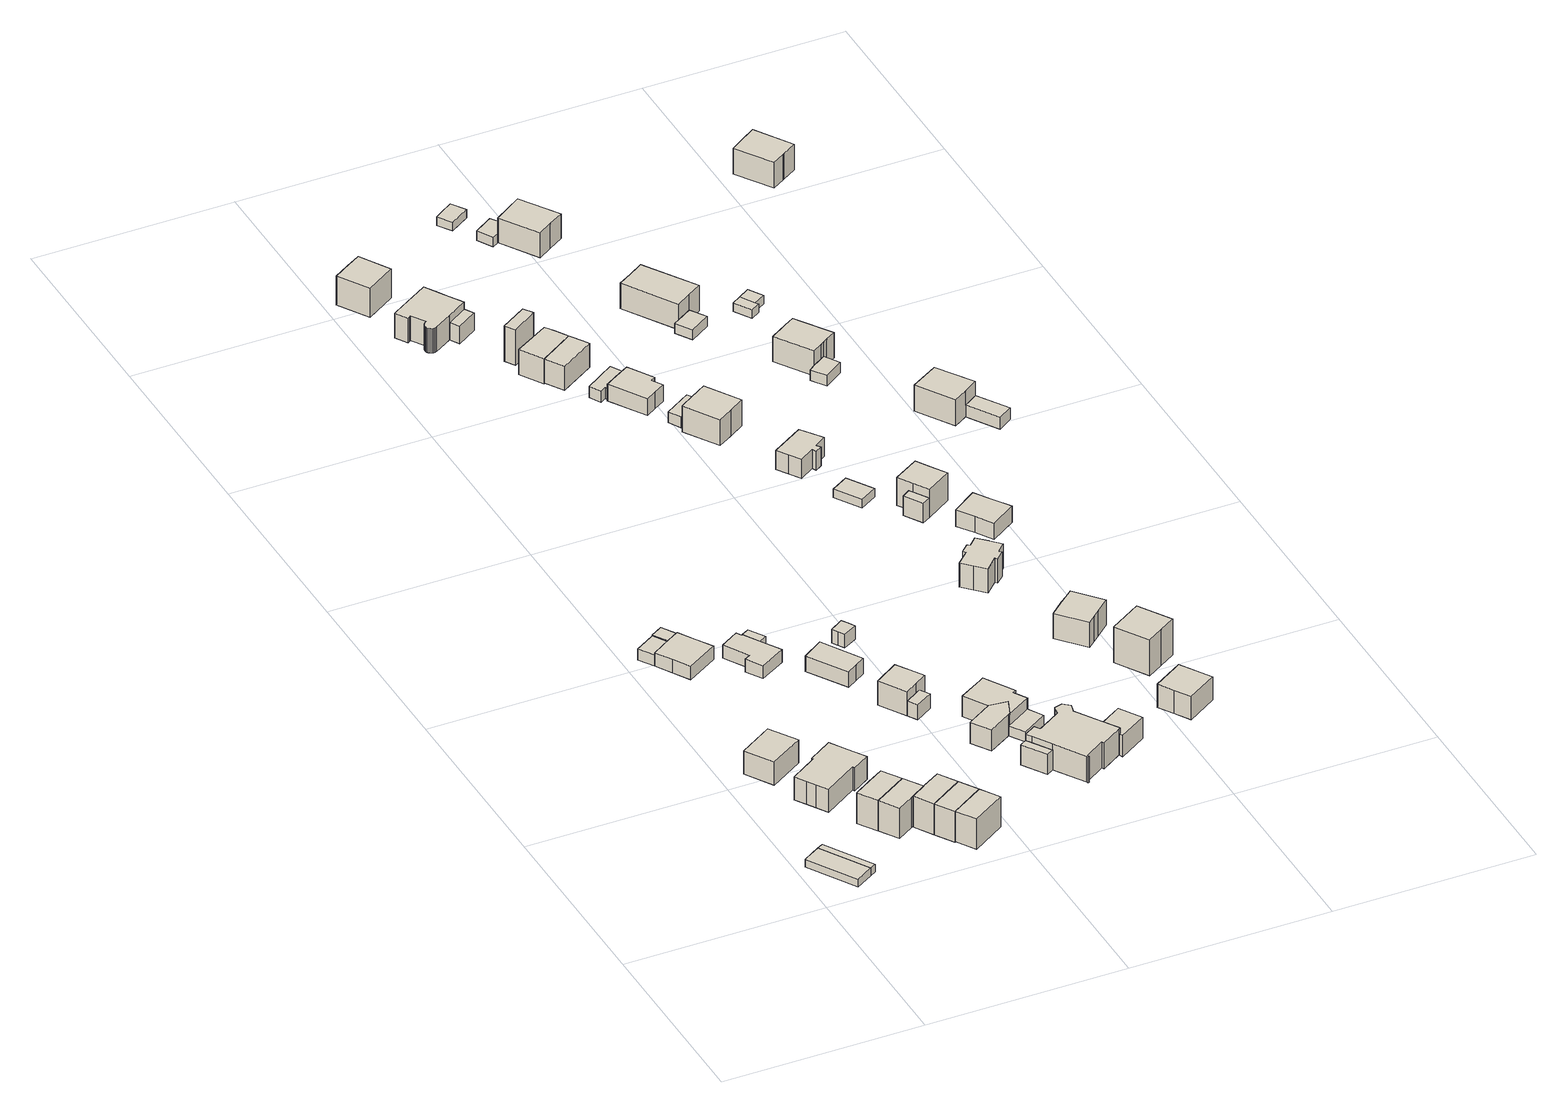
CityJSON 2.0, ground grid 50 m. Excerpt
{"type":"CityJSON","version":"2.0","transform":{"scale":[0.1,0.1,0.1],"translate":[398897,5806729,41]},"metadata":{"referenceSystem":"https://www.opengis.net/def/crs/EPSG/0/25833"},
"CityObjects":{
"building1":{"type":"Building","attributes":{"Gemeindeschluessel":"11000008","BezugspunktDach":"2200","function":"51009_1611","measuredHeight":2.17,"storeysAboveGround":0},"address":[{"country":"Germany","locality":"Berlin"}],"geometry":[{"type":"Solid","lod":"1","boundaries":[[[[0,1,2,3]],[[4,5,6,7]],[[4,7,3,2]],[[5,4,2,1]],[[6,5,1,0]],[[7,6,0,3]]]]}]},
"building2":{"type":"Building","attributes":{"Gemeindeschluessel":"11000008","BezugspunktDach":"2200","function":"31001_2723","measuredHeight":2.17,"storeysAboveGround":1},"address":[{"country":"Germany","locality":"Berlin","thoroughfareNumber":"195 (1)","thoroughfareName":"Waltersdorfer Chaussee"}],"geometry":[{"type":"Solid","lod":"1","boundaries":[[[[1,8,9,2]],[[10,11,5,4]],[[10,4,2,9]],[[11,10,9,8]],[[5,11,8,1]],[[4,5,1,2]]]]}]},
"building3":{"type":"Building","attributes":{"Gemeindeschluessel":"11000008","BezugspunktDach":"2200","function":"31001_1010","measuredHeight":8.45,"storeysAboveGround":1},"address":[{"country":"Germany","locality":"Berlin","thoroughfareNumber":"191A","thoroughfareName":"Waltersdorfer Chaussee"}],"geometry":[{"type":"Solid","lod":"1","boundaries":[[[[12,13,14,15,16]],[[17,18,19,20,21]],[[17,21,16,15]],[[18,17,15,14]],[[19,18,14,13]],[[20,19,13,12]],[[21,20,12,16]]]]}]},
"building4":{"type":"Building","attributes":{"Gemeindeschluessel":"11000008","BezugspunktDach":"2200","function":"31001_1010","measuredHeight":7.99,"storeysAboveGround":1},"address":[{"country":"Germany","locality":"Berlin","thoroughfareNumber":"193","thoroughfareName":"Waltersdorfer Chaussee"}],"geometry":[{"type":"Solid","lod":"1","boundaries":[[[[22,23,24,25,26,27,28,29,30,31,32,33]],[[34,35,36,37,38,39,40,41,42,43,44,45]],[[34,45,33,32]],[[35,34,32,31]],[[36,35,31,30]],[[37,36,30,29]],[[38,37,29,28]],[[39,38,28,27]],[[40,39,27,26]],[[41,40,26,25]],[[42,41,25,24]],[[43,42,24,23]],[[44,43,23,22]],[[45,44,22,33]]]]}]},
"building5":{"type":"Building","attributes":{"Gemeindeschluessel":"11000008","BezugspunktDach":"2200","function":"31001_1010","measuredHeight":9.38,"storeysAboveGround":2},"address":[{"country":"Germany","locality":"Berlin","thoroughfareNumber":"195","thoroughfareName":"Waltersdorfer Chaussee"}],"geometry":[{"type":"Solid","lod":"1","boundaries":[[[[46,47,48,49,50,51]],[[52,53,54,55,56,57]],[[52,57,51,50]],[[53,52,50,49]],[[54,53,49,48]],[[55,54,48,47]],[[56,55,47,46]],[[57,56,46,51]]]]}]},
"building6":{"type":"Building","attributes":{"Gemeindeschluessel":"11000008","BezugspunktDach":"2200","function":"31001_1010","measuredHeight":9.27,"storeysAboveGround":2},"address":[{"country":"Germany","locality":"Berlin","thoroughfareNumber":"197","thoroughfareName":"Waltersdorfer Chaussee"}],"geometry":[{"type":"Solid","lod":"1","boundaries":[[[[58,59,60,61,48,47,46]],[[62,63,64,65,66,67,68]],[[62,68,46,47]],[[63,62,47,48]],[[64,63,48,61]],[[65,64,61,60]],[[66,65,60,59]],[[67,66,59,58]],[[68,67,58,46]]]]}]},
"building7":{"type":"Building","attributes":{"Gemeindeschluessel":"11000008","function":"31001_1010"},"address":[{"country":"Germany","locality":"Berlin","thoroughfareNumber":"34 (1)","thoroughfareName":"Am Klarpfuhl"}],"children":["building7-1","building7-2"]},
"building7-1":{"type":"BuildingPart","attributes":{"BezugspunktDach":"2200","measuredHeight":4.04,"storeysAboveGround":1},"parents":["building7"],"geometry":[{"type":"MultiSurface","lod":"1","boundaries":[[[69,70,71,72,73,74,75]],[[76,77,78,79,80,81,82]],[[83,84,75,74]],[[77,76,74,73]],[[78,77,73,72]],[[79,78,72,71]],[[80,79,71,70]],[[81,80,70,69]],[[82,81,69,75]],[[76,82,84,83]]]}]},
"building7-2":{"type":"BuildingPart","attributes":{"BezugspunktDach":"2200","measuredHeight":3.02,"storeysAboveGround":1},"parents":["building7"],"geometry":[{"type":"Solid","lod":"1","boundaries":[[[[84,83,85,86]],[[87,76,82,88]],[[87,88,86,85]],[[76,87,85,83]],[[88,82,84,86]],[[76,83,84,82]]]]}]},
"building8":{"type":"Building","attributes":{"Gemeindeschluessel":"11000008","BezugspunktDach":"2200","function":"31001_1010","measuredHeight":9.6,"storeysAboveGround":2},"address":[{"country":"Germany","locality":"Berlin","thoroughfareNumber":"199","thoroughfareName":"Waltersdorfer Chaussee"}],"geometry":[{"type":"Solid","lod":"1","boundaries":[[[[89,90,91,92,93,61,60]],[[94,95,96,97,98,99,100]],[[94,100,60,61]],[[95,94,61,93]],[[96,95,93,92]],[[97,96,92,91]],[[98,97,91,90]],[[99,98,90,89]],[[100,99,89,60]]]]}]},
"building9":{"type":"Building","attributes":{"Gemeindeschluessel":"11000008","BezugspunktDach":"2200","function":"31001_1010","measuredHeight":9.59,"storeysAboveGround":2},"address":[{"country":"Germany","locality":"Berlin","thoroughfareNumber":"201","thoroughfareName":"Waltersdorfer Chaussee"}],"geometry":[{"type":"Solid","lod":"1","boundaries":[[[[101,102,91,89]],[[97,103,104,99]],[[97,99,89,91]],[[103,97,91,102]],[[104,103,102,101]],[[99,104,101,89]]]]}]},
"building10":{"type":"Building","attributes":{"Gemeindeschluessel":"11000008","BezugspunktDach":"2200","function":"51009_1610","measuredHeight":3.28,"storeysAboveGround":0},"address":[{"country":"Germany","locality":"Berlin"}],"geometry":[{"type":"Solid","lod":"1","boundaries":[[[[105,106,107,108]],[[109,110,111,112]],[[109,112,108,107]],[[110,109,107,106]],[[111,110,106,105]],[[112,111,105,108]]]]}]},
"building11":{"type":"Building","attributes":{"Gemeindeschluessel":"11000008","BezugspunktDach":"2200","function":"31001_1010","measuredHeight":9.46,"storeysAboveGround":2},"address":[{"country":"Germany","locality":"Berlin","thoroughfareNumber":"203","thoroughfareName":"Waltersdorfer Chaussee"}],"geometry":[{"type":"Solid","lod":"1","boundaries":[[[[113,114,102,115,101]],[[116,117,118,119,120]],[[116,120,101,115]],[[117,116,115,102]],[[118,117,102,114]],[[119,118,114,113]],[[120,119,113,101]]]]}]},
"building12":{"type":"Building","attributes":{"Gemeindeschluessel":"11000008","function":"31001_1010"},"address":[{"country":"Germany","locality":"Berlin","thoroughfareNumber":"34","thoroughfareName":"Am Klarpfuhl"}],"children":["building12-1","building12-2"]},
"building12-1":{"type":"BuildingPart","attributes":{"BezugspunktDach":"2200","measuredHeight":3.53,"storeysAboveGround":1},"parents":["building12"],"geometry":[{"type":"Solid","lod":"1","boundaries":[[[[121,122,123,124,125,126,127,128,129]],[[130,131,132,133,134,135,136,137,138]],[[130,138,129,128]],[[131,130,128,127]],[[132,131,127,126]],[[134,133,125,124]],[[135,134,124,123]],[[136,135,123,122]],[[137,136,122,121]],[[138,137,121,129]],[[133,132,126,125]]]]}]},
"building12-2":{"type":"BuildingPart","attributes":{"BezugspunktDach":"2200","measuredHeight":3.53,"storeysAboveGround":1},"parents":["building12"],"geometry":[{"type":"Solid","lod":"1","boundaries":[[[[125,139,140,126]],[[141,142,133,132]],[[141,132,126,140]],[[142,141,140,139]],[[133,142,139,125]],[[132,133,125,126]]]]}]},
"building13":{"type":"Building","attributes":{"Gemeindeschluessel":"11000008","BezugspunktDach":"2200","function":"31001_1010","measuredHeight":5.21,"storeysAboveGround":1},"address":[{"country":"Germany","locality":"Berlin","thoroughfareNumber":"36","thoroughfareName":"Am Klarpfuhl"}],"geometry":[{"type":"Solid","lod":"1","boundaries":[[[[143,144,145,146,147]],[[148,149,150,151,152]],[[148,152,147,146]],[[149,148,146,145]],[[150,149,145,144]],[[151,150,144,143]],[[152,151,143,147]]]]}]},
"building14":{"type":"Building","attributes":{"Gemeindeschluessel":"11000008","function":"31001_1010"},"address":[{"country":"Germany","locality":"Berlin","thoroughfareNumber":"38","thoroughfareName":"Am Klarpfuhl"}],"children":["building14-1","building14-2"]},
"building14-1":{"type":"BuildingPart","attributes":{"BezugspunktDach":"2200","measuredHeight":9.02,"storeysAboveGround":1},"parents":["building14"],"geometry":[{"type":"MultiSurface","lod":"1","boundaries":[[[153,154,155,156,157]],[[158,159,160,161,162]],[[158,162,157,156]],[[159,158,156,155]],[[163,164,165,159,155,154]],[[166,163,160,154,153]],[[162,161,153,157]],[[160,165,164,163]],[[167,161,160,163,166]]]}]},
"building14-2":{"type":"BuildingPart","attributes":{"BezugspunktDach":"2200","measuredHeight":4.01,"storeysAboveGround":1},"parents":["building14"],"geometry":[{"type":"MultiSurface","lod":"1","boundaries":[[[168,169,164,166]],[[165,170,171,161]],[[170,165,164,169]],[[171,170,169,168]],[[161,171,168,166]],[[165,160,163,164]],[[161,166,163,160]]]}]},
"building15":{"type":"Building","attributes":{"Gemeindeschluessel":"11000008","BezugspunktDach":"2200","function":"31001_2723","measuredHeight":4.11,"storeysAboveGround":1},"address":[{"country":"Germany","locality":"Berlin","thoroughfareNumber":"36 (1)","thoroughfareName":"Am Klarpfuhl"}],"geometry":[{"type":"Solid","lod":"1","boundaries":[[[[172,173,174,175,176,177]],[[178,179,180,181,182,183]],[[178,183,177,176]],[[179,178,176,175]],[[180,179,175,174]],[[181,180,174,173]],[[182,181,173,172]],[[183,182,172,177]]]]}]},
"building16":{"type":"Building","attributes":{"Gemeindeschluessel":"11000008","function":"31001_1010"},"address":[{"country":"Germany","locality":"Berlin","thoroughfareNumber":"40","thoroughfareName":"Am Klarpfuhl"}],"children":["building16-1","building16-2"]},
"building16-1":{"type":"BuildingPart","attributes":{"BezugspunktDach":"2200","measuredHeight":6.6,"storeysAboveGround":1},"parents":["building16"],"geometry":[{"type":"Solid","lod":"1","boundaries":[[[[184,185,186,187,188,189,190,191,192]],[[193,194,195,196,197,198,199,200,201]],[[193,201,192,191]],[[194,193,191,190]],[[195,194,190,189]],[[196,195,189,188]],[[197,196,188,187]],[[198,197,187,186]],[[199,198,186,185]],[[200,199,185,184]],[[201,200,184,192]]]]}]},
"building16-2":{"type":"BuildingPart","attributes":{"BezugspunktDach":"2200","measuredHeight":6.6,"storeysAboveGround":1},"parents":["building16"],"geometry":[{"type":"Solid","lod":"1","boundaries":[[[[202,203,204,205,206,207]],[[200,208,199,209,210,211]],[[200,211,207,206]],[[208,200,206,205]],[[199,208,205,204]],[[209,199,204,203]],[[210,209,203,202]],[[211,210,202,207]]]]}]},
"building17":{"type":"Building","attributes":{"Gemeindeschluessel":"11000008","function":"31001_1010"},"address":[{"country":"Germany","locality":"Berlin","thoroughfareNumber":"42","thoroughfareName":"Am Klarpfuhl"}],"children":["building17-1","building17-2"]},
"building17-1":{"type":"BuildingPart","attributes":{"BezugspunktDach":"2200","measuredHeight":9.66,"storeysAboveGround":1},"parents":["building17"],"geometry":[{"type":"MultiSurface","lod":"1","boundaries":[[[212,213,214,215,216,217,218,219,220,221,222,223,224,225,226,227,228,229,230,231,232,233,234]],[[235,236,237,238,239,240,241,242,243,244,245,246,247,248,249,250,251,252,253,254,255,256,257]],[[235,257,234,233]],[[236,235,233,232]],[[237,236,232,231]],[[238,237,231,230]],[[239,238,230,229]],[[240,239,229,228]],[[241,240,228,227]],[[242,241,227,226]],[[243,242,226,225]],[[244,243,225,224]],[[245,244,224,223]],[[246,245,223,222]],[[247,246,222,221]],[[248,247,221,220]],[[249,248,220,219]],[[250,249,219,218]],[[251,250,218,217]],[[252,251,217,216]],[[253,252,216,215]],[[254,253,215,214]],[[255,254,214,213]],[[258,259,213,212]],[[257,260,258,256,212,234]],[[256,255,259,258]],[[256,258,260,257]]]}]},
"building17-2":{"type":"BuildingPart","attributes":{"BezugspunktDach":"2200","measuredHeight":5.39,"storeysAboveGround":1},"parents":["building17"],"geometry":[{"type":"MultiSurface","lod":"1","boundaries":[[[261,259,260,262]],[[257,255,263,264]],[[257,264,262,260]],[[263,255,259,261]],[[264,263,261,262]],[[255,256,258,259,265]],[[257,260,258,256]]]}]},
"building18":{"type":"Building","attributes":{"Gemeindeschluessel":"11000008","BezugspunktDach":"2200","function":"31001_2463","measuredHeight":2.67,"storeysAboveGround":1},"address":[{"country":"Germany","locality":"Berlin","thoroughfareNumber":"40 (1)","thoroughfareName":"Am Klarpfuhl"}],"geometry":[{"type":"Solid","lod":"1","boundaries":[[[[266,267,268,269]],[[198,270,271,209]],[[198,209,269,268]],[[270,198,268,267]],[[271,270,267,266]],[[209,271,266,269]]]]}]},
"building19":{"type":"Building","attributes":{"Gemeindeschluessel":"11000008","BezugspunktDach":"2200","function":"31001_1010","measuredHeight":9.13,"storeysAboveGround":1},"address":[{"country":"Germany","locality":"Berlin","thoroughfareNumber":"166","thoroughfareName":"Deutschtaler Straße"}],"geometry":[{"type":"Solid","lod":"1","boundaries":[[[[272,273,274,275,276]],[[277,278,279,280,281]],[[277,281,276,275]],[[278,277,275,274]],[[279,278,274,273]],[[280,279,273,272]],[[281,280,272,276]]]]}]},
"building20":{"type":"Building","attributes":{"Gemeindeschluessel":"11000008","BezugspunktDach":"2200","function":"31001_1010","measuredHeight":6.54,"storeysAboveGround":2},"address":[{"country":"Germany","locality":"Berlin","thoroughfareNumber":"168","thoroughfareName":"Deutschtaler Straße"}],"geometry":[{"type":"Solid","lod":"1","boundaries":[[[[282,283,284,285,286,287,288,289,290,291,292,293,294,295,296,297,298,299,300,301,302,303,304]],[[305,306,307,308,309,310,311,312,313,314,315,316,317,318,319,320,321,322,323,324,325,326,327]],[[305,327,304,303]],[[306,305,303,302]],[[307,306,302,301]],[[308,307,301,300]],[[309,308,300,299]],[[310,309,299,298]],[[311,310,298,297]],[[312,311,297,296]],[[313,312,296,295]],[[314,313,295,294]],[[315,314,294,293]],[[316,315,293,292]],[[317,316,292,291]],[[318,317,291,290]],[[319,318,290,289]],[[320,319,289,288]],[[321,320,288,287]],[[322,321,287,286]],[[323,322,286,285]],[[324,323,285,284]],[[325,324,284,283]],[[326,325,283,282]],[[327,326,282,304]]]]}]},
"building21":{"type":"Building","attributes":{"Gemeindeschluessel":"11000008","BezugspunktDach":"2200","function":"31001_2463","measuredHeight":4.68,"storeysAboveGround":1},"address":[{"country":"Germany","locality":"Berlin","thoroughfareNumber":"168 (1)","thoroughfareName":"Deutschtaler Straße"}],"geometry":[{"type":"Solid","lod":"1","boundaries":[[[[328,329,330,331]],[[309,332,333,310]],[[309,310,331,330]],[[332,309,330,329]],[[333,332,329,328]],[[310,333,328,331]]]]}]},
"building22":{"type":"Building","attributes":{"Gemeindeschluessel":"11000008","BezugspunktDach":"2200","function":"31001_2463","measuredHeight":6.76,"storeysAboveGround":1},"address":[{"country":"Germany","locality":"Berlin","thoroughfareNumber":"42 (1)","thoroughfareName":"Am Klarpfuhl"}],"geometry":[{"type":"Solid","lod":"1","boundaries":[[[[334,335,336,337,338,339,340]],[[341,342,343,344,345,346,347]],[[341,347,340,339]],[[342,341,339,338]],[[343,342,338,337]],[[344,343,337,336]],[[345,344,336,335]],[[346,345,335,334]],[[347,346,334,340]]]]}]},
"building23":{"type":"Building","attributes":{"Gemeindeschluessel":"11000008","BezugspunktDach":"2200","function":"51009_1610","measuredHeight":3.02,"storeysAboveGround":0},"address":[{"country":"Germany","locality":"Berlin"}],"geometry":[{"type":"Solid","lod":"1","boundaries":[[[[348,349,350,351]],[[352,353,354,355]],[[352,355,351,350]],[[353,352,350,349]],[[354,353,349,348]],[[355,354,348,351]]]]}]},
"building24":{"type":"Building","attributes":{"Gemeindeschluessel":"11000008","BezugspunktDach":"2200","function":"31001_2463","measuredHeight":9.66,"storeysAboveGround":1},"address":[{"country":"Germany","locality":"Berlin","thoroughfareNumber":"170 (1)","thoroughfareName":"Deutschtaler Straße"}],"geometry":[{"type":"Solid","lod":"1","boundaries":[[[[356,357,358,359]],[[360,361,362,363]],[[360,363,359,358]],[[361,360,358,357]],[[362,361,357,356]],[[363,362,356,359]]]]}]},
"building25":{"type":"Building","attributes":{"Gemeindeschluessel":"11000008","BezugspunktDach":"2200","function":"31001_1010","measuredHeight":6.79,"storeysAboveGround":2},"address":[{"country":"Germany","locality":"Berlin","thoroughfareNumber":"170","thoroughfareName":"Deutschtaler Straße"}],"geometry":[{"type":"Solid","lod":"1","boundaries":[[[[364,365,366,367,368,369]],[[370,371,372,373,374,375]],[[370,375,369,368]],[[371,370,368,367]],[[372,371,367,366]],[[373,372,366,365]],[[374,373,365,364]],[[375,374,364,369]]]]}]},
"building26":{"type":"Building","attributes":{"Gemeindeschluessel":"11000008","BezugspunktDach":"2200","function":"31001_1010","measuredHeight":6.45,"storeysAboveGround":2},"address":[{"country":"Germany","locality":"Berlin","thoroughfareNumber":"170A","thoroughfareName":"Deutschtaler Straße"}],"geometry":[{"type":"Solid","lod":"1","boundaries":[[[[376,377,378,379,365,364]],[[380,381,382,383,384,385]],[[380,385,364,365]],[[381,380,365,379]],[[382,381,379,378]],[[383,382,378,377]],[[384,383,377,376]],[[385,384,376,364]]]]}]},
"building27":{"type":"Building","attributes":{"Gemeindeschluessel":"11000008","BezugspunktDach":"2200","function":"31001_2463","measuredHeight":2.93,"storeysAboveGround":1},"address":[{"country":"Germany","locality":"Berlin","thoroughfareNumber":"172 (1)","thoroughfareName":"Deutschtaler Straße"}],"geometry":[{"type":"Solid","lod":"1","boundaries":[[[[386,387,388,389,390,391]],[[392,393,394,395,396,397]],[[392,397,391,390]],[[393,392,390,389]],[[394,393,389,388]],[[395,394,388,387]],[[396,395,387,386]],[[397,396,386,391]]]]}]},
"building28":{"type":"Building","attributes":{"Gemeindeschluessel":"11000008","BezugspunktDach":"2200","function":"51009_1610","measuredHeight":3,"storeysAboveGround":0},"address":[{"country":"Germany","locality":"Berlin"}],"geometry":[{"type":"Solid","lod":"1","boundaries":[[[[398,399,400,401]],[[402,403,404,405]],[[402,405,401,400]],[[403,402,400,399]],[[404,403,399,398]],[[405,404,398,401]]]]}]},
"building29":{"type":"Building","attributes":{"Gemeindeschluessel":"11000008","BezugspunktDach":"2200","function":"31001_1010","measuredHeight":5.11,"storeysAboveGround":1},"address":[{"country":"Germany","locality":"Berlin","thoroughfareNumber":"172","thoroughfareName":"Deutschtaler Straße"}],"geometry":[{"type":"Solid","lod":"1","boundaries":[[[[406,407,408,409,410,411,412,413,414]],[[415,416,417,418,419,420,421,422,423]],[[415,423,414,413]],[[416,415,413,412]],[[417,416,412,411]],[[418,417,411,410]],[[419,418,410,409]],[[420,419,409,408]],[[421,420,408,407]],[[422,421,407,406]],[[423,422,406,414]]]]}]},
"building30":{"type":"Building","attributes":{"Gemeindeschluessel":"11000008","BezugspunktDach":"2200","function":"51009_1610","measuredHeight":4.46,"storeysAboveGround":0},"address":[{"country":"Germany","locality":"Berlin"}],"geometry":[{"type":"Solid","lod":"1","boundaries":[[[[424,425,426,427]],[[428,429,430,431]],[[428,431,427,426]],[[429,428,426,425]],[[430,429,425,424]],[[431,430,424,427]]]]}]},
"building31":{"type":"Building","attributes":{"Gemeindeschluessel":"11000008","BezugspunktDach":"2200","function":"31001_2463","measuredHeight":2.91,"storeysAboveGround":1},"address":[{"country":"Germany","locality":"Berlin","thoroughfareNumber":"174 (1)","thoroughfareName":"Deutschtaler Straße"}],"geometry":[{"type":"Solid","lod":"1","boundaries":[[[[432,433,434,435]],[[436,437,438,439]],[[436,439,435,434]],[[437,436,434,433]],[[438,437,433,432]],[[439,438,432,435]]]]}]},
"building32":{"type":"Building","attributes":{"Gemeindeschluessel":"11000008","BezugspunktDach":"2200","function":"31001_1010","measuredHeight":8.74,"storeysAboveGround":1},"address":[{"country":"Germany","locality":"Berlin","thoroughfareNumber":"174","thoroughfareName":"Deutschtaler Straße"}],"geometry":[{"type":"Solid","lod":"1","boundaries":[[[[440,441,442,443,444,445]],[[446,447,448,449,450,451]],[[446,451,445,444]],[[447,446,444,443]],[[448,447,443,442]],[[449,448,442,441]],[[450,449,441,440]],[[451,450,440,445]]]]}]},
"building33":{"type":"Building","attributes":{"Gemeindeschluessel":"11000008","BezugspunktDach":"2200","function":"31001_1010","measuredHeight":8.23,"storeysAboveGround":1},"address":[{"country":"Germany","locality":"Berlin","thoroughfareNumber":"30","thoroughfareName":"Am Klarpfuhl"}],"geometry":[{"type":"Solid","lod":"1","boundaries":[[[[452,453,454,455,456,457,458,459,460,461,462,463,464,465,466]],[[467,468,469,470,471,472,473,474,475,476,477,478,479,480,481]],[[467,481,466,465]],[[468,467,465,464]],[[469,468,464,463]],[[470,469,463,462]],[[471,470,462,461]],[[472,471,461,460]],[[473,472,460,459]],[[474,473,459,458]],[[475,474,458,457]],[[476,475,457,456]],[[477,476,456,455]],[[478,477,455,454]],[[479,478,454,453]],[[480,479,453,452]],[[481,480,452,466]]]]}]},
"building34":{"type":"Building","attributes":{"Gemeindeschluessel":"11000008","BezugspunktDach":"2200","function":"31001_1010","measuredHeight":7.99,"storeysAboveGround":1},"address":[{"country":"Germany","locality":"Berlin","thoroughfareNumber":"176","thoroughfareName":"Deutschtaler Straße"}],"geometry":[{"type":"Solid","lod":"1","boundaries":[[[[482,483,484,485,486,487,488,489,490,491]],[[492,493,494,495,496,497,498,499,500,501]],[[492,501,491,490]],[[493,492,490,489]],[[494,493,489,488]],[[495,494,488,487]],[[496,495,487,486]],[[497,496,486,485]],[[498,497,485,484]],[[499,498,484,483]],[[500,499,483,482]],[[501,500,482,491]]]]}]},
"building35":{"type":"Building","attributes":{"Gemeindeschluessel":"11000008","BezugspunktDach":"2200","function":"31001_2463","measuredHeight":2.22,"storeysAboveGround":1},"address":[{"country":"Germany","locality":"Berlin","thoroughfareNumber":"178 (1)","thoroughfareName":"Deutschtaler Straße"}],"geometry":[{"type":"Solid","lod":"1","boundaries":[[[[502,503,504,505]],[[506,507,508,509]],[[506,509,505,504]],[[507,506,504,503]],[[508,507,503,502]],[[509,508,502,505]]]]}]},
"building36":{"type":"Building","attributes":{"Gemeindeschluessel":"11000008","BezugspunktDach":"2200","function":"31001_1010","measuredHeight":8.92,"storeysAboveGround":1},"address":[{"country":"Germany","locality":"Berlin","thoroughfareNumber":"41","thoroughfareName":"Am Klarpfuhl"}],"geometry":[{"type":"Solid","lod":"1","boundaries":[[[[510,511,512,513,514,515]],[[516,517,518,519,520,521]],[[516,521,515,514]],[[517,516,514,513]],[[518,517,513,512]],[[519,518,512,511]],[[520,519,511,510]],[[521,520,510,515]]]]}]},
"building37":{"type":"Building","attributes":{"Gemeindeschluessel":"11000008","BezugspunktDach":"2200","function":"31001_1010","measuredHeight":9.4,"storeysAboveGround":1},"address":[{"country":"Germany","locality":"Berlin","thoroughfareNumber":"37","thoroughfareName":"Am Klarpfuhl"}],"geometry":[{"type":"Solid","lod":"1","boundaries":[[[[522,523,524,525,526,527,528,529]],[[530,531,532,533,534,535,536,537]],[[530,537,529,528]],[[531,530,528,527]],[[532,531,527,526]],[[533,532,526,525]],[[534,533,525,524]],[[535,534,524,523]],[[536,535,523,522]],[[537,536,522,529]]]]}]},
"building38":{"type":"Building","attributes":{"Gemeindeschluessel":"11000008","BezugspunktDach":"2200","function":"31001_2463","measuredHeight":2.33,"storeysAboveGround":1},"address":[{"country":"Germany","locality":"Berlin","thoroughfareNumber":"30 (1)","thoroughfareName":"Am Klarpfuhl"}],"geometry":[{"type":"Solid","lod":"1","boundaries":[[[[538,539,540,541,542]],[[543,544,545,546,547]],[[543,547,542,541]],[[544,543,541,540]],[[545,544,540,539]],[[546,545,539,538]],[[547,546,538,542]]]]}]},
"building39":{"type":"Building","attributes":{"Gemeindeschluessel":"11000008","BezugspunktDach":"2200","function":"31001_2463","measuredHeight":2.29,"storeysAboveGround":1},"address":[{"country":"Germany","locality":"Berlin","thoroughfareNumber":"169 (1)","thoroughfareName":"Deutschtaler Straße"}],"geometry":[{"type":"Solid","lod":"1","boundaries":[[[[548,549,550,551,552]],[[553,554,555,556,557]],[[553,557,552,551]],[[554,553,551,550]],[[555,554,550,549]],[[556,555,549,548]],[[557,556,548,552]]]]}]},
"building40":{"type":"Building","attributes":{"Gemeindeschluessel":"11000008","BezugspunktDach":"2200","function":"31001_1010","measuredHeight":10.27,"storeysAboveGround":1},"address":[{"country":"Germany","locality":"Berlin","thoroughfareNumber":"37A","thoroughfareName":"Am Klarpfuhl"}],"geometry":[{"type":"Solid","lod":"1","boundaries":[[[[558,559,560,561,562]],[[563,564,565,566,567]],[[563,567,562,561]],[[564,563,561,560]],[[565,564,560,559]],[[566,565,559,558]],[[567,566,558,562]]]]}]},
"building41":{"type":"Building","attributes":{"Gemeindeschluessel":"11000008","BezugspunktDach":"2200","function":"31001_2463","measuredHeight":2.51,"storeysAboveGround":1},"address":[{"country":"Germany","locality":"Berlin","thoroughfareNumber":"171 (1)","thoroughfareName":"Deutschtaler Straße"}],"geometry":[{"type":"Solid","lod":"1","boundaries":[[[[568,569,570,571,572]],[[573,574,575,576,577]],[[573,577,572,571]],[[574,573,571,570]],[[575,574,570,569]],[[576,575,569,568]],[[577,576,568,572]]]]}]},
"building42":{"type":"Building","attributes":{"Gemeindeschluessel":"11000008","function":"31001_1010"},"address":[{"country":"Germany","locality":"Berlin","thoroughfareNumber":"178","thoroughfareName":"Deutschtaler Straße"}],"children":["building42-1","building42-2"]},
"building42-1":{"type":"BuildingPart","attributes":{"BezugspunktDach":"2200","measuredHeight":9.85,"storeysAboveGround":1},"parents":["building42"],"geometry":[{"type":"MultiSurface","lod":"1","boundaries":[[[578,579,580,581,582,583]],[[584,585,586,587,588,589]],[[584,589,583,582]],[[585,584,582,581]],[[586,585,581,580]],[[587,586,580,579]],[[590,591,587,579,578]],[[589,592,593,590,588,594,588,578,583]],[[588,587,591,590]],[[594,588,590,593,592]]]}]},
"building42-2":{"type":"BuildingPart","attributes":{"BezugspunktDach":"2200","measuredHeight":5.23,"storeysAboveGround":1},"parents":["building42"],"geometry":[{"type":"MultiSurface","lod":"1","boundaries":[[[595,591,593,596]],[[592,587,597,598]],[[592,598,596,593]],[[597,587,591,595]],[[598,597,595,596]],[[591,587,588,590]],[[592,593,590,588]]]}]},
"building43":{"type":"Building","attributes":{"Gemeindeschluessel":"11000008","BezugspunktDach":"2200","function":"31001_1010","measuredHeight":7.6,"storeysAboveGround":2},"address":[{"country":"Germany","locality":"Berlin","thoroughfareNumber":"171","thoroughfareName":"Deutschtaler Straße"}],"geometry":[{"type":"Solid","lod":"1","boundaries":[[[[599,600,601,602,603,604]],[[605,606,607,608,609,610]],[[605,610,604,603]],[[606,605,603,602]],[[607,606,602,601]],[[608,607,601,600]],[[609,608,600,599]],[[610,609,599,604]]]]}]},
"building44":{"type":"Building","attributes":{"Gemeindeschluessel":"11000008","BezugspunktDach":"2200","function":"31001_1010","measuredHeight":5.29,"storeysAboveGround":1},"address":[{"country":"Germany","locality":"Berlin","thoroughfareNumber":"180","thoroughfareName":"Deutschtaler Straße"}],"geometry":[{"type":"Solid","lod":"1","boundaries":[[[[611,612,613,614,615,616]],[[617,618,619,620,621,622]],[[617,622,616,615]],[[618,617,615,614]],[[619,618,614,613]],[[620,619,613,612]],[[621,620,612,611]],[[622,621,611,616]]]]}]},
"building45":{"type":"Building","attributes":{"Gemeindeschluessel":"11000008","BezugspunktDach":"2200","function":"31001_2463","measuredHeight":2.65,"storeysAboveGround":1},"address":[{"country":"Germany","locality":"Berlin","thoroughfareNumber":"173 (1)","thoroughfareName":"Deutschtaler Straße"}],"geometry":[{"type":"Solid","lod":"1","boundaries":[[[[623,624,625,626,627]],[[628,629,630,631,632]],[[628,632,627,626]],[[629,628,626,625]],[[630,629,625,624]],[[631,630,624,623]],[[632,631,623,627]]]]}]},
"building46":{"type":"Building","attributes":{"Gemeindeschluessel":"11000008","BezugspunktDach":"2200","function":"31001_1010","measuredHeight":7.84,"storeysAboveGround":2},"address":[{"country":"Germany","locality":"Berlin","thoroughfareNumber":"173","thoroughfareName":"Deutschtaler Straße"}],"geometry":[{"type":"Solid","lod":"1","boundaries":[[[[633,634,635,636,637,638,639]],[[640,641,642,629,643,628,644]],[[640,644,639,638]],[[641,640,638,637]],[[642,641,637,636]],[[629,642,636,635]],[[643,629,635,634]],[[628,643,634,633]],[[644,628,633,639]]]]}]},
"building47":{"type":"Building","attributes":{"Gemeindeschluessel":"11000008","BezugspunktDach":"2200","function":"31001_2463","measuredHeight":2.9,"storeysAboveGround":1},"address":[{"country":"Germany","locality":"Berlin","thoroughfareNumber":"175 (1)","thoroughfareName":"Deutschtaler Straße"}],"geometry":[{"type":"Solid","lod":"1","boundaries":[[[[645,646,647,648,649]],[[650,651,652,653,654]],[[650,654,649,648]],[[651,650,648,647]],[[652,651,647,646]],[[653,652,646,645]],[[654,653,645,649]]]]}]},
"building48":{"type":"Building","attributes":{"Gemeindeschluessel":"11000008","BezugspunktDach":"2200","function":"31001_1010","measuredHeight":7.58,"storeysAboveGround":2},"address":[{"country":"Germany","locality":"Berlin","thoroughfareNumber":"175","thoroughfareName":"Deutschtaler Straße"}],"geometry":[{"type":"Solid","lod":"1","boundaries":[[[[655,656,657,658,659,660,661,662,663]],[[664,665,666,667,668,651,669,650,670]],[[664,670,663,662]],[[665,664,662,661]],[[666,665,661,660]],[[667,666,660,659]],[[668,667,659,658]],[[651,668,658,657]],[[669,651,657,656]],[[650,669,656,655]],[[670,650,655,663]]]]}]},
"building49":{"type":"Building","attributes":{"Gemeindeschluessel":"11000008","BezugspunktDach":"2200","function":"31001_2723","measuredHeight":2.27,"storeysAboveGround":1},"address":[{"country":"Germany","locality":"Berlin","thoroughfareNumber":"173 (2)","thoroughfareName":"Deutschtaler Straße"}],"geometry":[{"type":"Solid","lod":"1","boundaries":[[[[671,672,673,674,675]],[[676,677,678,679,680]],[[676,680,675,674]],[[677,676,674,673]],[[678,677,673,672]],[[679,678,672,671]],[[680,679,671,675]]]]}]},
"building50":{"type":"Building","attributes":{"Gemeindeschluessel":"11000008","BezugspunktDach":"2200","function":"31001_2723","measuredHeight":2.27,"storeysAboveGround":1},"address":[{"country":"Germany","locality":"Berlin","thoroughfareNumber":"173 (3)","thoroughfareName":"Deutschtaler Straße"}],"geometry":[{"type":"Solid","lod":"1","boundaries":[[[[673,681,682,674]],[[683,684,677,676]],[[683,676,674,682]],[[684,683,682,681]],[[677,684,681,673]],[[676,677,673,674]]]]}]},
"building51":{"type":"Building","attributes":{"Gemeindeschluessel":"11000008","function":"31001_1010"},"address":[{"country":"Germany","locality":"Berlin","thoroughfareNumber":"177","thoroughfareName":"Deutschtaler Straße"}],"children":["building51-1","building51-2"]},
"building51-1":{"type":"BuildingPart","attributes":{"BezugspunktDach":"2200","measuredHeight":7.93,"storeysAboveGround":2},"parents":["building51"],"geometry":[{"type":"MultiSurface","lod":"1","boundaries":[[[685,686,687,688,689]],[[690,691,692,693,694]],[[690,694,689,688]],[[691,690,688,687]],[[695,696,691,687,686]],[[693,692,686,685]],[[694,693,685,689]],[[692,691,696,695]]]}]},
"building51-2":{"type":"BuildingPart","attributes":{"BezugspunktDach":"2200","measuredHeight":3.19,"storeysAboveGround":2},"parents":["building51"],"geometry":[{"type":"Solid","lod":"1","boundaries":[[[[697,698,696,695]],[[691,699,700,692]],[[699,691,696,698]],[[700,699,698,697]],[[692,700,697,695]],[[691,692,695,696]]]]}]},
"building52":{"type":"Building","attributes":{"Gemeindeschluessel":"11000008","BezugspunktDach":"2200","function":"31001_1010","measuredHeight":7.79,"storeysAboveGround":2},"address":[{"country":"Germany","locality":"Berlin","thoroughfareNumber":"22","thoroughfareName":"Am Klarpfuhl"}],"geometry":[{"type":"Solid","lod":"1","boundaries":[[[[701,702,703,704,705,706,707]],[[708,709,710,711,712,713,714]],[[708,714,707,706]],[[709,708,706,705]],[[710,709,705,704]],[[711,710,704,703]],[[712,711,703,702]],[[713,712,702,701]],[[714,713,701,707]]]]}]}
},
"vertices":[
[79,2,56],[123,28,56],[51,148,56],[7,122,56],[51,148,35],[123,28,35],[79,2,35],[7,122,35],
[138,37,56],[66,157,56],[66,157,35],[138,37,35],
[84,437,95],[169,490,95],[148,524,95],[126,558,95],[42,505,95],[126,558,32],[148,524,32],[169,490,32],[84,437,32],[42,505,32],
[117,340,94],[130,319,94],[147,291,94],[232,345,94],[234,340,94],[278,368,94],[258,400,94],[245,421,94],[225,453,94],[165,415,94],[167,411,94],[99,368,94],[167,411,32],[165,415,32],[225,453,32],[245,421,32],[258,400,32],[278,368,32],[234,340,32],[232,345,32],[147,291,32],[130,319,32],[117,340,32],[99,368,32],
[212,175,118],[254,201,118],[297,228,118],[267,275,118],[225,249,118],[182,222,118],[225,249,35],[267,275,35],[297,228,35],[254,201,35],[212,175,35],[182,222,35],
[242,127,118],[284,154,118],[289,157,118],[327,181,118],[254,201,36],[297,228,36],[327,181,36],[289,157,36],[284,154,36],[242,127,36],[212,175,36],
[74,932,60],[99,891,60],[178,939,60],[153,980,60],[128,1021,60],[99,1004,60],[50,973,60],[99,1004,24],[128,1021,24],[153,980,24],[178,939,24],[99,891,24],[74,932,24],[50,973,24],[99,1004,54],[50,973,54],
[77,1041,54],[26,1010,54],[77,1041,24],[26,1010,24],
[318,110,118],[361,137,118],[403,163,118],[374,210,118],[331,184,118],[327,181,34],[331,184,34],[374,210,34],[403,163,34],[361,137,34],[318,110,34],[289,157,34],
[347,64,118],[432,117,118],[432,117,34],[347,64,34],
[99,1004,57],[128,1021,57],[106,1058,57],[77,1041,57],[106,1058,25],[128,1021,25],[99,1004,25],[77,1041,25],
[377,16,118],[462,70,118],[390,90,118],[390,90,36],[432,117,36],[462,70,36],[377,16,36],[347,64,36],
[235,874,59],[220,865,59],[245,825,59],[309,863,59],[279,912,59],[255,952,59],[253,950,59],[245,964,59],[198,935,59],[245,964,24],[253,950,24],[255,952,24],[279,912,24],[309,863,24],[245,825,24],[220,865,24],[235,874,24],[198,935,24],
[299,924,59],[274,964,59],[274,964,24],[299,924,24],
[398,708,70],[424,724,70],[449,740,70],[390,839,70],[338,804,70],[390,839,28],[449,740,28],[424,724,28],[398,708,28],[338,804,28],
[465,551,95],[497,571,95],[528,591,95],[486,656,95],[424,616,95],[486,656,30],[528,591,30],[497,571,30],[465,551,30],[424,616,30],[497,571,70],[508,578,70],[508,578,30],[465,551,70],[465,551,42],
[480,527,70],[523,554,70],[523,554,30],[480,527,30],
[448,865,62],[457,850,62],[492,870,62],[483,886,62],[473,902,62],[439,880,62],[473,902,26],[483,886,26],[492,870,26],[457,850,26],[448,865,26],[439,880,26],
[610,437,84],[639,389,84],[699,426,84],[701,427,84],[681,460,84],[690,465,84],[645,540,84],[636,534,84],[574,497,84],[636,534,29],[645,540,29],[690,465,29],[681,460,29],[701,427,29],[699,426,29],[639,389,29],[610,437,29],[574,497,29],
[575,350,86],[634,386,86],[639,389,86],[655,432,86],[610,437,86],[545,397,86],[655,432,29],[634,386,29],[575,350,29],[545,397,29],
[636,271,99],[665,226,99],[712,151,99],[714,146,99],[717,148,99],[715,152,99],[766,185,99],[769,180,99],[822,214,99],[826,216,99],[823,221,99],[797,262,99],[761,319,99],[761,320,99],[766,341,99],[750,355,99],[730,349,99],[725,328,99],[726,327,99],[725,327,99],[666,290,99],[657,304,99],[627,285,99],[657,304,29],[666,290,29],[725,327,29],[726,327,29],[725,328,29],[730,349,29],[750,355,29],[766,341,29],[761,320,29],[761,319,29],[797,262,29],[823,221,29],[826,216,29],[822,214,29],[769,180,29],[766,185,29],[715,152,29],[717,148,29],[714,146,29],[712,151,29],[665,226,29],[636,271,29],[627,285,29],[636,271,83],[665,226,83],[627,285,83],
[647,215,83],[610,274,83],[647,215,29],[610,274,29],[665,226,73],
[658,348,56],[722,388,56],[699,426,56],[634,386,56],[722,388,29],[658,348,29],
[69,2456,96],[144,2502,96],[99,2578,96],[61,2555,96],[23,2531,96],[61,2555,18],[99,2578,18],[144,2502,18],[69,2456,18],[23,2531,18],
[107,2340,77],[112,2344,77],[115,2346,77],[137,2312,77],[132,2309,77],[129,2305,77],[127,2302,77],[127,2298,77],[127,2294,77],[128,2290,77],[130,2287,77],[134,2284,77],[137,2282,77],[141,2281,77],[145,2282,77],[149,2283,77],[194,2311,77],[245,2343,77],[224,2377,77],[210,2400,77],[190,2434,77],[94,2375,77],[88,2371,77],[94,2375,11],[190,2434,11],[210,2400,11],[224,2377,11],[245,2343,11],[194,2311,11],[149,2283,11],[145,2282,11],[141,2281,11],[137,2282,11],[134,2284,11],[130,2287,11],[128,2290,11],[127,2294,11],[127,2298,11],[127,2302,11],[129,2305,11],[132,2309,11],[137,2312,11],[115,2346,11],[112,2344,11],[107,2340,11],[88,2371,11],
[208,2287,58],[259,2319,58],[245,2343,58],[194,2311,58],[259,2319,11],[208,2287,11],
[814,235,85],[826,216,85],[822,214,85],[827,205,85],[897,249,85],[863,304,85],[797,262,85],[863,304,28],[897,249,28],[827,205,28],[822,214,28],[826,216,28],[814,235,28],[797,262,28],
[224,2377,49],[234,2384,49],[221,2407,49],[210,2400,49],[221,2407,19],[234,2384,19],[224,2377,19],[210,2400,19],
[277,2148,116],[342,2191,116],[326,2213,116],[262,2173,116],[326,2213,20],[342,2191,20],[277,2148,20],[262,2173,20],
[303,2056,88],[390,2112,88],[381,2126,88],[370,2144,88],[356,2165,88],[268,2113,88],[356,2165,20],[370,2144,20],[381,2126,20],[390,2112,20],[303,2056,20],[268,2113,20],
[331,2011,88],[419,2066,88],[408,2084,88],[396,2102,88],[390,2112,23],[396,2102,23],[408,2084,23],[419,2066,23],[331,2011,23],[303,2056,23],
[382,1931,55],[397,1941,55],[401,1932,55],[464,1970,55],[442,2009,55],[367,1960,55],[442,2009,25],[464,1970,25],[401,1932,25],[397,1941,25],[382,1931,25],[367,1960,25],
[381,2126,54],[389,2132,54],[378,2149,54],[370,2144,54],[378,2149,24],[389,2132,24],[381,2126,24],[370,2144,24],
[452,1840,71],[479,1857,71],[507,1874,71],[491,1901,71],[502,1908,71],[464,1970,71],[425,1947,71],[401,1932,71],[397,1930,71],[401,1932,26],[425,1947,26],[464,1970,26],[502,1908,26],[491,1901,26],[507,1874,26],[479,1857,26],[452,1840,26],[397,1930,26],
[408,2084,70],[416,2089,70],[403,2108,70],[396,2102,70],[403,2108,25],[416,2089,25],[408,2084,25],[396,2102,25],
[500,1768,53],[568,1809,53],[548,1840,53],[483,1799,53],[548,1840,24],[568,1809,24],[500,1768,24],[483,1799,24],
[548,1669,94],[586,1693,94],[624,1717,94],[571,1802,94],[533,1778,94],[495,1754,94],[533,1778,24],[571,1802,24],[624,1717,24],[586,1693,24],[548,1669,24],[495,1754,24],
[815,935,84],[838,911,84],[869,942,84],[874,936,84],[894,955,84],[888,961,84],[910,982,84],[887,1006,84],[886,1007,84],[863,1030,84],[842,1009,84],[836,1014,84],[816,995,84],[822,989,84],[791,959,84],[822,989,18],[816,995,18],[836,1014,18],[842,1009,18],[863,1030,18],[886,1007,18],[887,1006,18],[910,982,18],[888,961,18],[894,955,18],[874,936,18],[869,942,18],[838,911,18],[815,935,18],[791,959,18],
[641,1515,68],[659,1487,68],[697,1511,68],[702,1501,68],[719,1512,68],[711,1521,68],[741,1541,68],[723,1567,68],[704,1593,68],[623,1543,68],[704,1593,17],[723,1567,17],[741,1541,17],[711,1521,17],[719,1512,17],[702,1501,17],[697,1511,17],[659,1487,17],[641,1515,17],[623,1543,17],
[734,1334,34],[777,1360,34],[737,1424,34],[694,1398,34],[737,1424,11],[777,1360,11],[734,1334,11],[694,1398,11],
[1009,321,78],[1033,283,78],[1108,330,78],[1085,367,78],[1061,405,78],[986,358,78],[1061,405,15],[1085,367,15],[1108,330,15],[1033,283,15],[1009,321,15],[986,358,15],
[954,636,78],[973,652,78],[990,667,78],[1025,697,78],[968,763,78],[949,747,78],[932,733,78],[897,702,78],[932,733,10],[949,747,10],[968,763,10],[1025,697,10],[990,667,10],[973,652,10],[954,636,10],[897,702,10],
[863,1030,38],[886,1007,38],[907,1028,38],[865,1071,38],[844,1050,38],[865,1071,15],[907,1028,15],[886,1007,15],[863,1030,15],[844,1050,15],
[374,2667,47],[423,2698,47],[400,2733,47],[364,2710,47],[351,2701,47],[364,2710,24],[400,2733,24],[423,2698,24],[374,2667,24],[351,2701,24],
[1030,487,102],[1070,512,102],[1110,537,102],[1060,617,102],[980,567,102],[1060,617,5],[1110,537,5],[1070,512,5],[1030,487,5],[980,567,5],
[429,2575,47],[445,2584,47],[481,2607,47],[454,2644,47],[407,2614,47],[454,2644,22],[481,2607,22],[445,2584,22],[429,2575,22],[407,2614,22],
[829,1272,88],[852,1235,88],[915,1275,88],[892,1311,88],[870,1347,88],[806,1308,88],[870,1347,13],[892,1311,13],[915,1275,13],[852,1235,13],[829,1272,13],[806,1308,13],[829,1272,65],[852,1235,65],[823,1281,13],[823,1281,65],[826,1276,13],
[830,1222,65],[802,1267,65],[830,1222,13],[802,1267,13],
[504,2491,90],[540,2514,90],[577,2537,90],[516,2631,90],[480,2607,90],[445,2584,90],[480,2607,23],[516,2631,23],[577,2537,23],[540,2514,23],[504,2491,23],[445,2584,23],
[911,1128,65],[938,1086,65],[1002,1128,65],[974,1170,65],[946,1212,65],[883,1169,65],[946,1212,21],[974,1170,21],[1002,1128,21],[938,1086,21],[911,1128,21],[883,1169,21],
[671,2063,49],[722,2095,49],[697,2134,49],[660,2111,49],[646,2103,49],[660,2111,22],[697,2134,22],[722,2095,22],[671,2063,22],[646,2103,22],
[660,2111,91],[696,2134,91],[697,2134,91],[732,2156,91],[650,2284,91],[615,2262,91],[579,2240,91],[615,2262,22],[650,2284,22],[732,2156,22],[696,2134,22],[579,2240,22],
[859,1770,54],[907,1803,54],[884,1839,54],[850,1817,54],[835,1806,54],[850,1817,25],[884,1839,25],[907,1803,25],[859,1770,25],[835,1806,25],
[850,1817,93],[875,1833,93],[884,1839,93],[895,1846,93],[920,1861,93],[861,1950,93],[836,1935,93],[816,1922,93],[792,1907,93],[816,1922,25],[836,1935,25],[861,1950,25],[920,1861,25],[895,1846,25],[875,1833,25],[792,1907,25],
[823,2075,48],[846,2089,48],[841,2097,48],[820,2133,48],[797,2118,48],[820,2133,25],[841,2097,25],[846,2089,25],[823,2075,25],[797,2118,25],
[870,2114,48],[848,2150,48],[848,2150,25],[870,2114,25],
[1047,1507,97],[1082,1529,97],[1117,1552,97],[1059,1640,97],[989,1598,97],[1059,1640,27],[1117,1552,27],[1082,1529,27],[1047,1507,27],[989,1598,27],[1082,1529,59],[1117,1552,59],
[1130,1452,59],[1166,1476,59],[1166,1476,27],[1130,1452,27],
[1080,2495,101],[1111,2514,101],[1115,2517,101],[1150,2538,101],[1092,2629,101],[1056,2606,101],[1021,2582,101],[1056,2606,32],[1092,2629,32],[1150,2538,32],[1115,2517,32],[1111,2514,32],[1080,2495,32],[1021,2582,32]
]}
